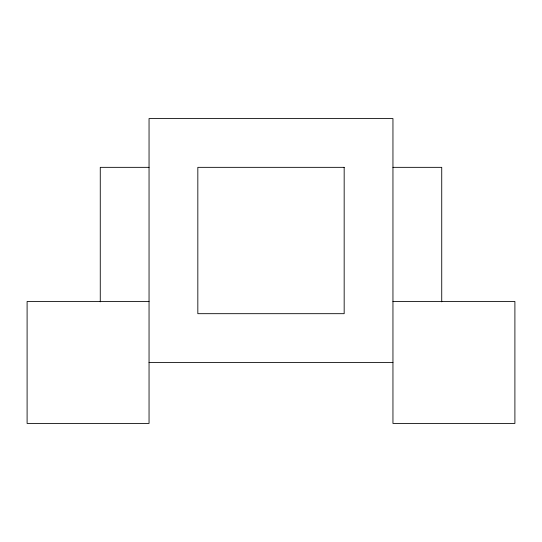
<?xml version="1.0" encoding="UTF-8"?>
<svg xmlns="http://www.w3.org/2000/svg" width="542" height="542" viewBox="0 0 542 542"><rect width="100%" height="100%" fill="white"/><g stroke="black" fill="none" stroke-linecap="round" stroke-linejoin="round"><path stroke-width="0.81" d="M149.05 167.343L100.27 167.343L100.27 301.84M392.95 167.343L441.73 167.343L441.73 301.84M149.05 301.488L27.1 301.488L27.1 423.438L149.05 423.438L149.05 118.562L392.95 118.562L392.95 423.438L514.9 423.438L514.9 301.488L392.95 301.488M149.05 362.462L392.95 362.462M344.17 167.343L197.83 167.343L197.83 313.683L344.17 313.683L344.17 167.343"/></g></svg>
